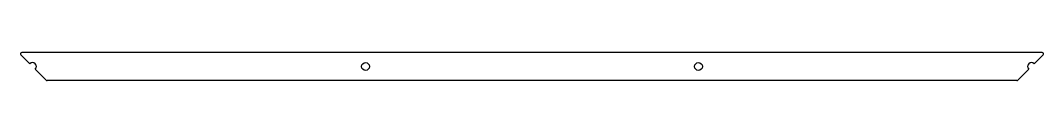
# Model space of a CAD drawing. Header units: millimetres. Extents: x -364 to 364, y 360 to 380.
import ezdxf

# ---------------------------------------------------------------- set-up
doc = ezdxf.new("R2010")
doc.units = ezdxf.units.MM

msp = doc.modelspace()

# ---------------------------------------------------------------- linework, layer by layer
at = {"color": 7, "linetype": 'Continuous', "lineweight": 25}
for p, q in [((-356.94, 372.44), (-363.29, 378.79)), ((362.59, 380.5), (-362.59, 380.5)), ((356.94, 372.44), (363.29, 378.79)), ((-345.29, 360.79), (-353.06, 368.56)), ((345.29, 360.79), (353.06, 368.56)), ((344.59, 360.5), (-344.59, 360.5))]:
    msp.add_line(p, q, dxfattribs=at)
for centre in [(-118.33, 370.5), (118.33, 370.5)]:
    msp.add_circle(centre, 2.75, dxfattribs=at)
for centre, radius, start, end in [((-362.59, 379.5), 1, 90, 225), ((362.59, 379.5), 1, 315, 90), ((-355, 370.5), 2.75, 315, 135), ((355, 370.5), 2.75, 45, 225), ((-344.59, 361.5), 1, 225, 270), ((344.59, 361.5), 1, 270, 315)]:
    msp.add_arc(centre, radius, start, end, dxfattribs=at)

doc.saveas('drawing.dxf')
